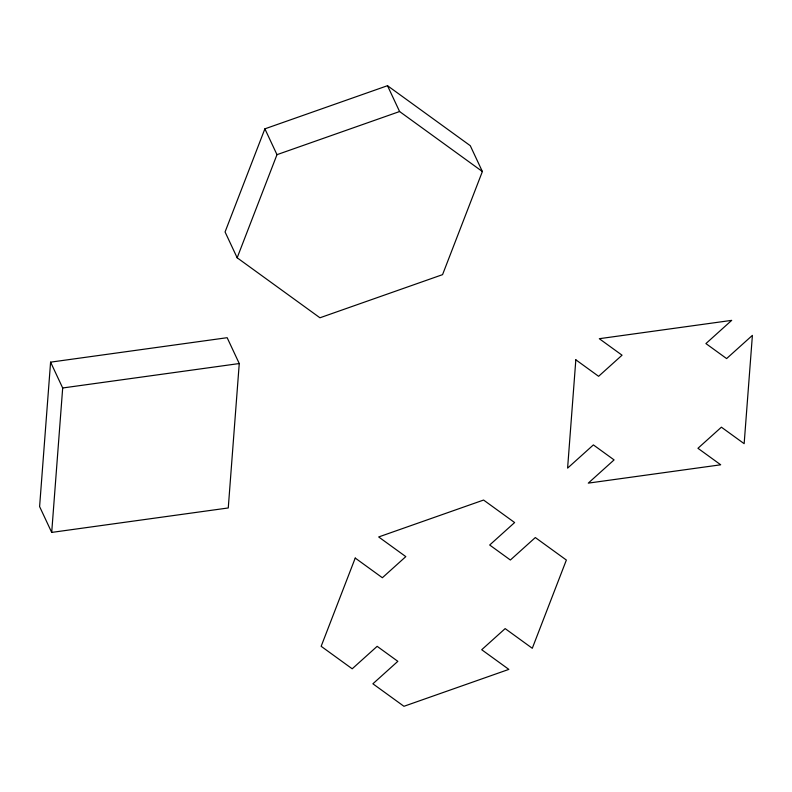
<?xml version="1.0" encoding="UTF-8"?>
<svg xmlns="http://www.w3.org/2000/svg" width="792" height="792" viewBox="0 0 792 792"><rect width="100%" height="100%" fill="white"/><g stroke="black" fill="none" stroke-linecap="round" stroke-linejoin="round"><path stroke-width="1.19" d="M50.589 362.152L39.6 506.583L51.698 532.412L228.264 507.959L239.253 363.538L227.155 337.699L50.589 362.152L62.687 387.981L51.698 532.412M264.884 128.839L225.067 231.957L237.164 257.786L319.948 317.78L442.56 274.646L482.377 171.527L470.28 145.698L387.496 85.704L264.884 128.839L276.982 154.668L237.164 257.786M276.982 154.668L399.594 111.533L482.377 171.527M62.687 387.981L239.253 363.538M387.496 85.704L399.594 111.533M575.833 359.806L567.597 468.131L593.386 444.906L614.077 459.904L588.288 483.13L720.71 464.795L697.95 448.292L721.393 427.185L744.153 443.678L752.4 335.363L726.611 358.578L705.919 343.579L731.699 320.364L599.287 338.699L622.047 355.192L598.603 376.309L575.833 359.806M355.232 558.063L321.156 646.302L352.202 668.794L377.15 646.331L397.841 661.33L372.893 683.793L403.94 706.296L508.85 669.389L481.714 649.727L505.157 628.61L532.293 648.282L566.369 560.043L535.323 537.55L510.375 560.013L489.684 545.015L514.622 522.552L483.585 500.049L378.675 536.956L405.811 556.618L382.368 577.734L355.232 558.063"/></g></svg>
